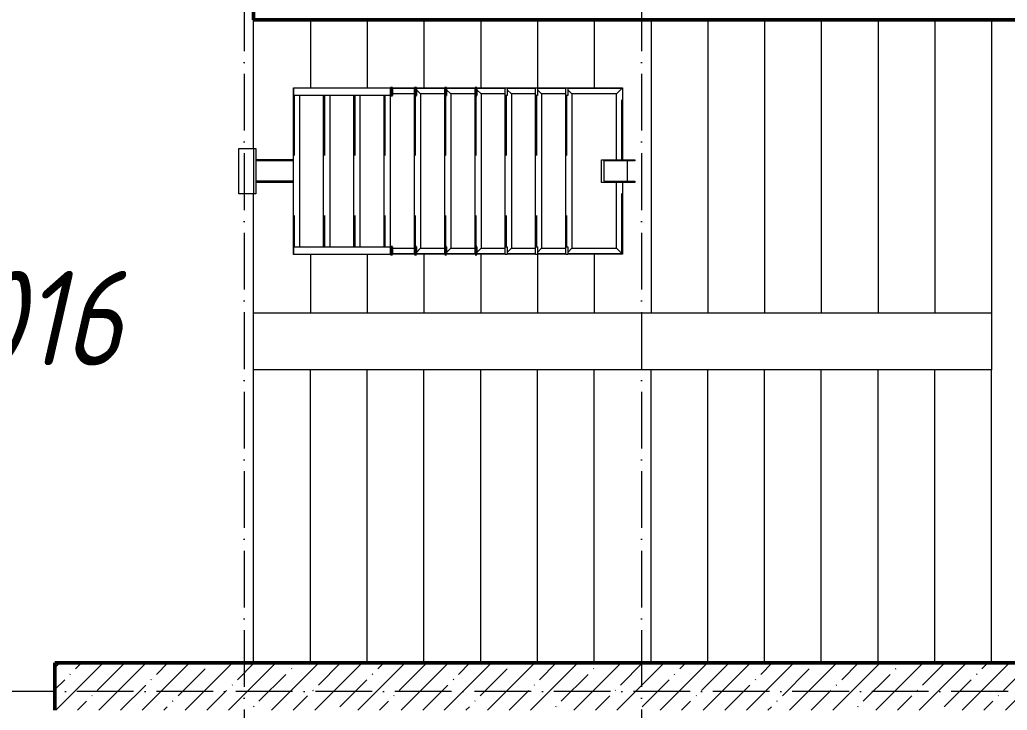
# Model space of a CAD drawing. Header units: millimetres. Extents: x -356862 to 418287, y 0 to 839748.
# Drawn here: x 210193 to 215412, y 514197 to 517847 of the extents above; entities that cross this region are included whole.
import ezdxf

# ---------------------------------------------------------------- set-up
doc = ezdxf.new("R2010")
doc.units = ezdxf.units.MM
doc.linetypes.add('50_200_ШТРИХ_1Т_ш5_п1_п1_', pattern=[700, 500, -100, 0, -100])
doc.linetypes.add('Штрих', pattern=[635, 317.5, -317.5])
for name, color, linetype, lineweight in [('A-FLOR-____-OTLN', 7, 'Continuous', 9), ('A-GENM-____-HDLN', 7, 'Штрих', 9), ('A-GENM-____-MCUT', 7, 'Continuous', 25), ('A-GENM-____-OTLN', 7, 'Continuous', 9), ('A-WALL-____-MCUT-2', 7, 'Continuous', 50), ('A-WALL-____-PATT-1', 7, 'Continuous', 9), ('S-GRID-____-OTLN-1', 7, '50_200_ШТРИХ_1Т_ш5_п1_п1_', 9), ('S-STRS-____-OTLN-1', 7, 'Continuous', 9), ('Марки помещений', 7, 'Continuous', 9)]:
    doc.layers.add(name, color=color, linetype=linetype, lineweight=lineweight)
doc.styles.add('ISOCPEUR_I_2', font='isocpeui.ttf', dxfattribs={"width": 0.85, "height": 2.3})

# ---------------------------------------------------------------- blocks, each defined once
blk = doc.blocks.new('ОМ_Труба_ГОСТ 8639-82 - ОМ_Труба_ГОСТ 8639-82-26350154-АР1_План отверстий 3 этажа в осях 1-64_Ю-ЯЯ')
at = {"layer": 'A-GENM-____-OTLN'}
for p, q in [((9439.1, 57971), (9439.1, 58091)), ((9439.1, 58091), (9614.1, 58091)), ((9614.1, 58085), (9451.2, 58085)), ((9451.2, 58085), (9451.2, 57977)), ((9574, 58085), (9574, 57977)), ((9614.1, 58091), (9614.1, 58085)), ((9614.1, 57971), (9439.1, 57971)), ((9451.2, 57977), (9614.1, 57977)), ((9614.1, 57977), (9614.1, 57971))]:
    blk.add_line(p, q, dxfattribs=at)
blk = doc.blocks.new('ОМ_Уголок_ГОСТ 8509-93 - ОМ_Уголок_ГОСТ 8509-93-26349651-АР1_План отверстий 3 этажа в осях 1-64_Ю-ЯЯ')
at = {"layer": 'A-GENM-____-HDLN'}
for p, q in [((4, -4), (380, -4)), ((500, -4), (876, -4))]:
    blk.add_line(p, q, dxfattribs=at)
at = {"layer": 'A-GENM-____-OTLN'}
for p, q in [((380, 0), (0, 0)), ((32, -32), (0, 0)), ((32, -32), (380, -32)), ((880, 0), (500, 0)), ((500, -32), (848, -32)), ((880, 0), (848, -32))]:
    blk.add_line(p, q, dxfattribs=at)
blk = doc.blocks.new('ОМ_Уголок_ГОСТ 8509-93 - ОМ_Уголок_ГОСТ 8509-93-V149-АР1_План отверстий 3 этажа в осях 1-64_Ю-ЯЯ')
at = {"layer": 'A-GENM-____-HDLN'}
blk.add_line((40, -4), (840, -4), dxfattribs=at)
at = {"layer": 'A-GENM-____-OTLN'}
for p, q in [((32, -32), (10, -10)), ((32, -32), (848, -32)), ((840, 0), (40, 0)), ((870, -10), (848, -32))]:
    blk.add_line(p, q, dxfattribs=at)
blk = doc.blocks.new('ОМ_Уголок_ГОСТ 8509-93 - ОМ_Уголок_ГОСТ 8509-93-19082047-АР1_План отверстий 3 этажа в осях 1-64_Ю-ЯЯ')
at = {"layer": 'A-GENM-____-HDLN'}
blk.add_line((10, -4), (296, -4), dxfattribs=at)
at = {"layer": 'A-GENM-____-OTLN'}
for p, q in [((300, 0), (10, 0)), ((32, -32), (10, -10)), ((32, -32), (268, -32)), ((300, 0), (268, -32))]:
    blk.add_line(p, q, dxfattribs=at)
blk = doc.blocks.new('ОМ_Уголок_ГОСТ 8509-93 - ОМ_Уголок_ГОСТ 8509-93-V150-АР1_План отверстий 3 этажа в осях 1-64_Ю-ЯЯ')
at = {"layer": 'A-GENM-____-HDLN'}
blk.add_line((4, -4), (290, -4), dxfattribs=at)
at = {"layer": 'A-GENM-____-OTLN'}
for p, q in [((290, 0), (0, 0)), ((32, -32), (0, 0)), ((32, -32), (268, -32)), ((290, -10), (268, -32))]:
    blk.add_line(p, q, dxfattribs=at)
blk = doc.blocks.new('ОМ_Уголок_ГОСТ 8509-93 - ОМ_Уголок_ГОСТ 8509-93-V151-АР1_План отверстий 3 этажа в осях 1-64_Ю-ЯЯ')
at = {"layer": 'A-GENM-____-HDLN'}
blk.add_line((10, -4), (160, -4), dxfattribs=at)
at = {"layer": 'A-GENM-____-OTLN'}
for p, q in [((160, 0), (10, 0)), ((32, -32), (10, -10)), ((32, -32), (160, -32))]:
    blk.add_line(p, q, dxfattribs=at)
blk = doc.blocks.new('ОМ_Уголок_ГОСТ 8509-93 - ОМ_Уголок_ГОСТ 8509-93-V152-АР1_План отверстий 3 этажа в осях 1-64_Ю-ЯЯ')
at = {"layer": 'A-GENM-____-HDLN'}
blk.add_line((140, -4), (290, -4), dxfattribs=at)
at = {"layer": 'A-GENM-____-OTLN'}
for p, q in [((290, 0), (140, 0)), ((140, -32), (268, -32)), ((290, -10), (268, -32))]:
    blk.add_line(p, q, dxfattribs=at)
blk = doc.blocks.new('ОМ_Уголок_ГОСТ 8509-93 - ОМ_Уголок_ГОСТ 8509-93-V153-АР1_План отверстий 3 этажа в осях 1-64_Ю-ЯЯ')
at = {"layer": 'A-GENM-____-HDLN'}
blk.add_line((40, -4), (840, -4), dxfattribs=at)
at = {"layer": 'A-GENM-____-OTLN'}
for p, q in [((840, 0), (40, 0)), ((40, -32), (840, -32))]:
    blk.add_line(p, q, dxfattribs=at)
blk = doc.blocks.new('ОМ_Уголок_ГОСТ 8509-93 - ОМ_Уголок_ГОСТ 8509-93-V154-АР1_План отверстий 3 этажа в осях 1-64_Ю-ЯЯ')
at = {"layer": 'A-GENM-____-HDLN'}
blk.add_line((44.3, -4), (160, -4), dxfattribs=at)
at = {"layer": 'A-GENM-____-OTLN'}
for p, q in [((160, 0), (44.3, 0)), ((44.3, -32), (160, -32))]:
    blk.add_line(p, q, dxfattribs=at)
blk = doc.blocks.new('ОМ_Уголок_ГОСТ 8509-93 - ОМ_Уголок_ГОСТ 8509-93-V155-АР1_План отверстий 3 этажа в осях 1-64_Ю-ЯЯ')
at = {"layer": 'A-GENM-____-HDLN'}
blk.add_line((140, -4), (255.7, -4), dxfattribs=at)
at = {"layer": 'A-GENM-____-OTLN'}
for p, q in [((255.7, 0), (140, 0)), ((140, -32), (255.7, -32))]:
    blk.add_line(p, q, dxfattribs=at)
blk = doc.blocks.new('ОМ_Труба_ГОСТ 8639-82 - ОМ_Труба_ГОСТ 8639-82-26527904-АР1_План отверстий 3 этажа в осях 1-64_Ю-ЯЯ')
at = {"layer": 'A-GENM-____-HDLN'}
for p, q in [((7810, 58085), (7611.5, 58085)), ((7810, 57977), (7611.5, 57977))]:
    blk.add_line(p, q, dxfattribs=at)
at = {"layer": 'A-GENM-____-OTLN'}
for p, q in [((7810, 58091), (7611.5, 58091)), ((7810, 57971), (7611.5, 57971))]:
    blk.add_line(p, q, dxfattribs=at)
blk = doc.blocks.new('ОМ_Уголок_ГОСТ 8510-86 - ОМ_Уголок_ГОСТ 8510-86-19082066-АР1_План отверстий 3 этажа в осях 1-64_Ю-ЯЯ')
at = {"layer": 'A-GENM-____-OTLN'}
for p, q in [((0, 0), (0, -90)), ((240, 0), (0, 0)), ((0, -10), (240, -10)), ((240, -90), (240, 0)), ((0, -90), (240, -90))]:
    blk.add_line(p, q, dxfattribs=at)
blk = doc.blocks.new('ОМ_Полоса_Трапеция прямоугольная_Прокат_ГОСТ 103-2006 - ОМ_Полоса_Трапеция прямоугольная_Прокат_ГОСТ 103-2006-19082130-АР1_План отверстий 3 этажа в осях 1-64_Ю-ЯЯ')
at = {"layer": 'A-GENM-____-OTLN'}
for p, q in [((9250, 58471), (9260, 58471)), ((9250, 58431), (9250, 58471)), ((9260, 58471), (9260, 58431)), ((9260, 58431), (9250, 58431))]:
    blk.add_line(p, q, dxfattribs=at)
blk = doc.blocks.new('ОМ_Полоса_Трапеция прямоугольная_Прокат_ГОСТ 103-2006 - ОМ_Полоса_Трапеция прямоугольная_Прокат_ГОСТ 103-2006-V157-АР1_План отверстий 3 этажа в осях 1-64_Ю-ЯЯ')
at = {"layer": 'A-GENM-____-MCUT'}
for p, q in [((8780, 58471), (8770, 58471)), ((8770, 58471), (8770, 58431)), ((8780, 58431), (8780, 58471)), ((8770, 58431), (8780, 58431))]:
    blk.add_line(p, q, dxfattribs=at)
blk = doc.blocks.new('ОМ_Полоса_Трапеция прямоугольная_Прокат_ГОСТ 103-2006 - ОМ_Полоса_Трапеция прямоугольная_Прокат_ГОСТ 103-2006-V158-АР1_План отверстий 3 этажа в осях 1-64_Ю-ЯЯ')
at = {"layer": 'A-GENM-____-MCUT'}
for p, q in [((8620, 58471), (8610, 58471)), ((8610, 58471), (8610, 58431)), ((8620, 58431), (8620, 58471)), ((8610, 58431), (8620, 58431))]:
    blk.add_line(p, q, dxfattribs=at)
blk = doc.blocks.new('ОМ_Полоса_Трапеция прямоугольная_Прокат_ГОСТ 103-2006 - ОМ_Полоса_Трапеция прямоугольная_Прокат_ГОСТ 103-2006-V159-АР1_План отверстий 3 этажа в осях 1-64_Ю-ЯЯ')
at = {"layer": 'A-GENM-____-MCUT'}
for p, q in [((8460, 58471), (8450, 58471)), ((8450, 58471), (8450, 58431)), ((8460, 58431), (8460, 58471)), ((8450, 58431), (8460, 58431))]:
    blk.add_line(p, q, dxfattribs=at)
blk = doc.blocks.new('ОМ_Полоса_Прокат_ГОСТ 103-2006 - ОМ_Полоса_Прокат_ГОСТ 103-2006-19082131-АР1_План отверстий 3 этажа в осях 1-64_Ю-ЯЯ')
at = {"layer": 'A-GENM-____-OTLN'}
for p, q in [((69211.3, 58471), (69210, 58471)), ((69210, 58471), (69210, 58431)), ((69210, 58431), (69211.3, 58431))]:
    blk.add_line(p, q, dxfattribs=at)
blk = doc.blocks.new('ОМ_Полоса_Прокат_ГОСТ 103-2006 - ОМ_Полоса_Прокат_ГОСТ 103-2006-20723456-АР1_План отверстий 3 этажа в осях 1-64_Ю-ЯЯ')
at = {"layer": 'A-GENM-____-MCUT'}
for p, q in [((8334.3, 58471), (8322.8, 58471)), ((8322.8, 58471), (8322.8, 58431)), ((8334.3, 58431), (8334.3, 58471)), ((8322.8, 58431), (8334.3, 58431))]:
    blk.add_line(p, q, dxfattribs=at)
at = {"layer": 'A-GENM-____-OTLN'}
for p, q in [((7811.3, 58431), (7811.3, 58471)), ((7811.3, 58471), (8322.8, 58471)), ((8322.8, 58431), (7811.3, 58431))]:
    blk.add_line(p, q, dxfattribs=at)
blk = doc.blocks.new('ОМ_Полоса_Трапеция прямоугольная_Прокат_ГОСТ 103-2006 - ОМ_Полоса_Трапеция прямоугольная_Прокат_ГОСТ 103-2006-19082170-АР1_План отверстий 3 этажа в осях 1-64_Ю-ЯЯ')
at = {"layer": 'A-GENM-____-OTLN'}
for p, q in [((9250, 57631), (9260, 57631)), ((9250, 57591), (9250, 57631)), ((9260, 57631), (9260, 57591)), ((9260, 57591), (9250, 57591))]:
    blk.add_line(p, q, dxfattribs=at)
blk = doc.blocks.new('ОМ_Полоса_Трапеция прямоугольная_Прокат_ГОСТ 103-2006 - ОМ_Полоса_Трапеция прямоугольная_Прокат_ГОСТ 103-2006-V160-АР1_План отверстий 3 этажа в осях 1-64_Ю-ЯЯ')
at = {"layer": 'A-GENM-____-MCUT'}
for p, q in [((8780, 57631), (8770, 57631)), ((8770, 57631), (8770, 57591)), ((8780, 57591), (8780, 57631)), ((8770, 57591), (8780, 57591))]:
    blk.add_line(p, q, dxfattribs=at)
blk = doc.blocks.new('ОМ_Полоса_Трапеция прямоугольная_Прокат_ГОСТ 103-2006 - ОМ_Полоса_Трапеция прямоугольная_Прокат_ГОСТ 103-2006-V161-АР1_План отверстий 3 этажа в осях 1-64_Ю-ЯЯ')
at = {"layer": 'A-GENM-____-MCUT'}
for p, q in [((8620, 57631), (8610, 57631)), ((8610, 57631), (8610, 57591)), ((8620, 57591), (8620, 57631)), ((8610, 57591), (8620, 57591))]:
    blk.add_line(p, q, dxfattribs=at)
blk = doc.blocks.new('ОМ_Полоса_Трапеция прямоугольная_Прокат_ГОСТ 103-2006 - ОМ_Полоса_Трапеция прямоугольная_Прокат_ГОСТ 103-2006-V162-АР1_План отверстий 3 этажа в осях 1-64_Ю-ЯЯ')
at = {"layer": 'A-GENM-____-MCUT'}
for p, q in [((8460, 57631), (8450, 57631)), ((8450, 57631), (8450, 57591)), ((8460, 57591), (8460, 57631)), ((8450, 57591), (8460, 57591))]:
    blk.add_line(p, q, dxfattribs=at)
blk = doc.blocks.new('ОМ_Полоса_Прокат_ГОСТ 103-2006 - ОМ_Полоса_Прокат_ГОСТ 103-2006-19082171-АР1_План отверстий 3 этажа в осях 1-64_Ю-ЯЯ')
at = {"layer": 'A-GENM-____-OTLN'}
for p, q in [((98800, 49942.4), (98800, 49941)), ((98840, 49941), (98840, 49942.4)), ((98800, 49941), (98840, 49941))]:
    blk.add_line(p, q, dxfattribs=at)
blk = doc.blocks.new('ОМ_Полоса_Прокат_ГОСТ 103-2006 - ОМ_Полоса_Прокат_ГОСТ 103-2006-20723498-АР1_План отверстий 3 этажа в осях 1-64_Ю-ЯЯ')
at = {"layer": 'A-GENM-____-MCUT'}
for p, q in [((8334.3, 57631), (8322.8, 57631)), ((8322.8, 57631), (8322.8, 57591)), ((8334.3, 57591), (8334.3, 57631)), ((8322.8, 57591), (8334.3, 57591))]:
    blk.add_line(p, q, dxfattribs=at)
at = {"layer": 'A-GENM-____-OTLN'}
for p, q in [((7811.3, 57591), (7811.3, 57631)), ((7811.3, 57631), (8322.8, 57631)), ((8322.8, 57591), (7811.3, 57591))]:
    blk.add_line(p, q, dxfattribs=at)

msp = doc.modelspace()

# ---------------------------------------------------------------- hatches: boundary and pattern name
at = {"layer": 'A-WALL-____-PATT-1'}
h = msp.add_hatch(dxfattribs=at)
h.set_pattern_fill('FP_12', color=256, style=0, pattern_type=2)
h.set_pattern_definition([(45, (142429.06, 459015.94), (-114.04925, 114.04925), []), (45, (142543.1, 459015.94), (-114.04925, 114.04925), [201.612, -40.322, 3.353, -36.97])])
h.paths.add_polyline_path([(216879.0567, 514196.983), (216879.0567, 514446.983), (210379.0567, 514446.983), (210379.0567, 514196.983), (216829.0567, 514196.983)], flags=0)

# ---------------------------------------------------------------- linework, layer by layer
at = {"layer": 'A-FLOR-____-OTLN'}
for p, q in [((211429.0567, 517166.983), (211429.0567, 517846.983)), ((211429.0567, 514446.983), (211429.0567, 516926.983))]:
    msp.add_line(p, q, dxfattribs=at)
at = {"layer": 'A-WALL-____-MCUT-2'}
for p, q in [((211429.0567, 518096.983), (211429.0567, 517846.983)), ((211429.0567, 517846.983), (216879.0567, 517846.983)), ((216879.0567, 514446.983), (210379.0567, 514446.983)), ((210379.0567, 514446.983), (210379.0567, 514196.983))]:
    msp.add_line(p, q, dxfattribs=at)
at = {"layer": 'S-GRID-____-OTLN-1', "color": 251, "ltscale": 0.6, "true_color": 0x636466}
for p, q in [((211379.0567, 549908.7924), (211379.0567, 511907.5288)), ((213479.0567, 549908.7924), (213479.0567, 498996.983)), ((246503.4633, 514296.983), (137760.2865, 514296.983))]:
    msp.add_line(p, q, dxfattribs=at)
at = {"layer": 'S-STRS-____-OTLN-1'}
for p, q in [((211729.0567, 517846.983), (211729.0567, 517486.983)), ((211729.0567, 517846.983), (211729.0567, 517486.983)), ((212029.0567, 517846.983), (212029.0567, 517486.983)), ((212029.0567, 517846.983), (212029.0567, 517486.983)), ((212329.0567, 517846.983), (212329.0567, 517486.983)), ((212329.0567, 517846.983), (212329.0567, 517486.983)), ((212629.0567, 517846.983), (212629.0567, 517486.983)), ((212629.0567, 517846.983), (212629.0567, 517486.983)), ((212929.0567, 517846.983), (212929.0567, 517486.983)), ((212929.0567, 517846.983), (212929.0567, 517486.983)), ((213229.0567, 517846.983), (213229.0567, 517486.983)), ((213229.0567, 517846.983), (213229.0567, 517486.983)), ((213529.0567, 517846.983), (213529.0567, 516296.983)), ((213529.0567, 517846.983), (213529.0567, 516296.983)), ((213829.0567, 517846.983), (213829.0567, 516296.983)), ((213829.0567, 517846.983), (213829.0567, 516296.983)), ((214129.0567, 517846.983), (214129.0567, 516296.983)), ((214129.0567, 517846.983), (214129.0567, 516296.983)), ((214429.0567, 517846.983), (214429.0567, 516296.983)), ((214429.0567, 517846.983), (214429.0567, 516296.983)), ((214729.0567, 517846.983), (214729.0567, 516296.983)), ((214729.0567, 517846.983), (214729.0567, 516296.983)), ((215029.0567, 517846.983), (215029.0567, 516296.983)), ((215029.0567, 517846.983), (215029.0567, 516296.983)), ((215329.0567, 517846.983), (215329.0567, 516296.983)), ((215329.0567, 517846.983), (215329.0567, 516296.983)), ((211729.0567, 516606.983), (211729.0567, 516296.983)), ((211729.0567, 516606.983), (211729.0567, 516296.983)), ((212029.0567, 516606.983), (212029.0567, 516296.983)), ((212029.0567, 516606.983), (212029.0567, 516296.983)), ((212329.0567, 516606.983), (212329.0567, 516296.983)), ((212329.0567, 516606.983), (212329.0567, 516296.983)), ((212629.0567, 516606.983), (212629.0567, 516296.983)), ((212629.0567, 516606.983), (212629.0567, 516296.983)), ((212929.0567, 516606.983), (212929.0567, 516296.983)), ((212929.0567, 516606.983), (212929.0567, 516296.983)), ((213229.0567, 516606.983), (213229.0567, 516296.983)), ((213229.0567, 516606.983), (213229.0567, 516296.983)), ((211429.0567, 516296.983), (211729.0567, 516296.983)), ((211729.0567, 516296.983), (212029.0567, 516296.983)), ((212029.0567, 516296.983), (212329.0567, 516296.983)), ((212329.0567, 516296.983), (212629.0567, 516296.983)), ((212629.0567, 516296.983), (212929.0567, 516296.983)), ((212929.0567, 516296.983), (213229.0567, 516296.983)), ((213229.0567, 516296.983), (213529.0567, 516296.983)), ((213529.0567, 516296.983), (213829.0567, 516296.983)), ((213829.0567, 516296.983), (214129.0567, 516296.983)), ((214129.0567, 516296.983), (214429.0567, 516296.983)), ((214429.0567, 516296.983), (214729.0567, 516296.983)), ((214729.0567, 516296.983), (215029.0567, 516296.983)), ((215029.0567, 516296.983), (215329.0567, 516296.983)), ((215329.0567, 516296.983), (215329.0567, 515996.983)), ((211429.0567, 514446.983), (211429.0567, 515996.983)), ((211729.0567, 515996.983), (211429.0567, 515996.983)), ((212029.0567, 515996.983), (211729.0567, 515996.983)), ((211729.0567, 514446.983), (211729.0567, 515996.983)), ((211729.0567, 514446.983), (211729.0567, 515996.983)), ((212329.0567, 515996.983), (212029.0567, 515996.983)), ((212029.0567, 514446.983), (212029.0567, 515996.983)), ((212029.0567, 514446.983), (212029.0567, 515996.983)), ((212629.0567, 515996.983), (212329.0567, 515996.983)), ((212329.0567, 514446.983), (212329.0567, 515996.983)), ((212329.0567, 514446.983), (212329.0567, 515996.983)), ((212929.0567, 515996.983), (212629.0567, 515996.983)), ((212629.0567, 514446.983), (212629.0567, 515996.983)), ((212629.0567, 514446.983), (212629.0567, 515996.983)), ((213229.0567, 515996.983), (212929.0567, 515996.983)), ((212929.0567, 514446.983), (212929.0567, 515996.983)), ((212929.0567, 514446.983), (212929.0567, 515996.983)), ((213529.0567, 515996.983), (213229.0567, 515996.983)), ((213229.0567, 514446.983), (213229.0567, 515996.983)), ((213229.0567, 514446.983), (213229.0567, 515996.983)), ((213829.0567, 515996.983), (213529.0567, 515996.983)), ((213529.0567, 514446.983), (213529.0567, 515996.983)), ((213529.0567, 514446.983), (213529.0567, 515996.983)), ((214129.0567, 515996.983), (213829.0567, 515996.983)), ((213829.0567, 514446.983), (213829.0567, 515996.983)), ((213829.0567, 514446.983), (213829.0567, 515996.983)), ((214429.0567, 515996.983), (214129.0567, 515996.983)), ((214129.0567, 514446.983), (214129.0567, 515996.983)), ((214129.0567, 514446.983), (214129.0567, 515996.983)), ((214729.0567, 515996.983), (214429.0567, 515996.983)), ((214429.0567, 514446.983), (214429.0567, 515996.983)), ((214429.0567, 514446.983), (214429.0567, 515996.983)), ((215029.0567, 515996.983), (214729.0567, 515996.983)), ((214729.0567, 514446.983), (214729.0567, 515996.983)), ((214729.0567, 514446.983), (214729.0567, 515996.983)), ((215329.0567, 515996.983), (215029.0567, 515996.983)), ((215029.0567, 514446.983), (215029.0567, 515996.983)), ((215029.0567, 514446.983), (215029.0567, 515996.983)), ((215329.0567, 514446.983), (215329.0567, 515996.983)), ((215329.0567, 514446.983), (215329.0567, 515996.983))]:
    msp.add_line(p, q, dxfattribs=at)

# ---------------------------------------------------------------- block references
at = {"layer": 'A-GENM-____-OTLN'}
for name, p in [('ОМ_Полоса_Прокат_ГОСТ 103-2006 - ОМ_Полоса_Прокат_ГОСТ 103-2006-19082131-АР1_План отверстий 3 этажа в осях 1-64_Ю-ЯЯ', (142429.0567, 459015.941)), ('ОМ_Полоса_Прокат_ГОСТ 103-2006 - ОМ_Полоса_Прокат_ГОСТ 103-2006-20723456-АР1_План отверстий 3 этажа в осях 1-64_Ю-ЯЯ', (203829.0567, 459015.941)), ('ОМ_Полоса_Трапеция прямоугольная_Прокат_ГОСТ 103-2006 - ОМ_Полоса_Трапеция прямоугольная_Прокат_ГОСТ 103-2006-V159-АР1_План отверстий 3 этажа в осях 1-64_Ю-ЯЯ', (203829.0567, 459015.941)), ('ОМ_Полоса_Трапеция прямоугольная_Прокат_ГОСТ 103-2006 - ОМ_Полоса_Трапеция прямоугольная_Прокат_ГОСТ 103-2006-V158-АР1_План отверстий 3 этажа в осях 1-64_Ю-ЯЯ', (203829.0567, 459015.941)), ('ОМ_Полоса_Трапеция прямоугольная_Прокат_ГОСТ 103-2006 - ОМ_Полоса_Трапеция прямоугольная_Прокат_ГОСТ 103-2006-V157-АР1_План отверстий 3 этажа в осях 1-64_Ю-ЯЯ', (203829.0567, 459015.941)), ('ОМ_Полоса_Трапеция прямоугольная_Прокат_ГОСТ 103-2006 - ОМ_Полоса_Трапеция прямоугольная_Прокат_ГОСТ 103-2006-19082130-АР1_План отверстий 3 этажа в осях 1-64_Ю-ЯЯ', (203509.0567, 459015.941)), ('ОМ_Полоса_Трапеция прямоугольная_Прокат_ГОСТ 103-2006 - ОМ_Полоса_Трапеция прямоугольная_Прокат_ГОСТ 103-2006-19082130-АР1_План отверстий 3 этажа в осях 1-64_Ю-ЯЯ', (203669.0567, 459015.941)), ('ОМ_Полоса_Трапеция прямоугольная_Прокат_ГОСТ 103-2006 - ОМ_Полоса_Трапеция прямоугольная_Прокат_ГОСТ 103-2006-19082130-АР1_План отверстий 3 этажа в осях 1-64_Ю-ЯЯ', (203829.0567, 459015.941)), ('ОМ_Труба_ГОСТ 8639-82 - ОМ_Труба_ГОСТ 8639-82-26527904-АР1_План отверстий 3 этажа в осях 1-64_Ю-ЯЯ', (203829.0567, 459015.941)), ('ОМ_Труба_ГОСТ 8639-82 - ОМ_Труба_ГОСТ 8639-82-26350154-АР1_План отверстий 3 этажа в осях 1-64_Ю-ЯЯ', (203829.0567, 459015.941)), ('ОМ_Полоса_Прокат_ГОСТ 103-2006 - ОМ_Полоса_Прокат_ГОСТ 103-2006-20723498-АР1_План отверстий 3 этажа в осях 1-64_Ю-ЯЯ', (203829.0567, 459015.941)), ('ОМ_Полоса_Трапеция прямоугольная_Прокат_ГОСТ 103-2006 - ОМ_Полоса_Трапеция прямоугольная_Прокат_ГОСТ 103-2006-V162-АР1_План отверстий 3 этажа в осях 1-64_Ю-ЯЯ', (203829.0567, 459015.941)), ('ОМ_Полоса_Трапеция прямоугольная_Прокат_ГОСТ 103-2006 - ОМ_Полоса_Трапеция прямоугольная_Прокат_ГОСТ 103-2006-V161-АР1_План отверстий 3 этажа в осях 1-64_Ю-ЯЯ', (203829.0567, 459015.941)), ('ОМ_Полоса_Трапеция прямоугольная_Прокат_ГОСТ 103-2006 - ОМ_Полоса_Трапеция прямоугольная_Прокат_ГОСТ 103-2006-V160-АР1_План отверстий 3 этажа в осях 1-64_Ю-ЯЯ', (203829.0567, 459015.941)), ('ОМ_Полоса_Трапеция прямоугольная_Прокат_ГОСТ 103-2006 - ОМ_Полоса_Трапеция прямоугольная_Прокат_ГОСТ 103-2006-19082170-АР1_План отверстий 3 этажа в осях 1-64_Ю-ЯЯ', (203509.0567, 459015.941)), ('ОМ_Полоса_Трапеция прямоугольная_Прокат_ГОСТ 103-2006 - ОМ_Полоса_Трапеция прямоугольная_Прокат_ГОСТ 103-2006-19082170-АР1_План отверстий 3 этажа в осях 1-64_Ю-ЯЯ', (203669.0567, 459015.941)), ('ОМ_Полоса_Трапеция прямоугольная_Прокат_ГОСТ 103-2006 - ОМ_Полоса_Трапеция прямоугольная_Прокат_ГОСТ 103-2006-19082170-АР1_План отверстий 3 этажа в осях 1-64_Ю-ЯЯ', (203829.0567, 459015.941))]:
    msp.add_blockref(name, p, dxfattribs=at)
at = {"layer": 'A-GENM-____-OTLN', "extrusion": (0, 0, -1)}
for name, p in [('ОМ_Уголок_ГОСТ 8509-93 - ОМ_Уголок_ГОСТ 8509-93-V155-АР1_План отверстий 3 этажа в осях 1-64_Ю-ЯЯ', (-212419.0567, 517486.983)), ('ОМ_Уголок_ГОСТ 8509-93 - ОМ_Уголок_ГОСТ 8509-93-V152-АР1_План отверстий 3 этажа в осях 1-64_Ю-ЯЯ', (-212579.0567, 517486.983)), ('ОМ_Уголок_ГОСТ 8509-93 - ОМ_Уголок_ГОСТ 8509-93-V152-АР1_План отверстий 3 этажа в осях 1-64_Ю-ЯЯ', (-212739.0567, 517486.983)), ('ОМ_Уголок_ГОСТ 8509-93 - ОМ_Уголок_ГОСТ 8509-93-V152-АР1_План отверстий 3 этажа в осях 1-64_Ю-ЯЯ', (-212899.0567, 517486.983)), ('ОМ_Уголок_ГОСТ 8509-93 - ОМ_Уголок_ГОСТ 8509-93-V152-АР1_План отверстий 3 этажа в осях 1-64_Ю-ЯЯ', (-213059.0567, 517486.983)), ('ОМ_Уголок_ГОСТ 8509-93 - ОМ_Уголок_ГОСТ 8509-93-V152-АР1_План отверстий 3 этажа в осях 1-64_Ю-ЯЯ', (-213219.0567, 517486.983)), ('ОМ_Уголок_ГОСТ 8509-93 - ОМ_Уголок_ГОСТ 8509-93-V150-АР1_План отверстий 3 этажа в осях 1-64_Ю-ЯЯ', (-213379.0567, 517486.983))]:
    msp.add_blockref(name, p, dxfattribs=at)
for name, p, rotation in [('ОМ_Уголок_ГОСТ 8509-93 - ОМ_Уголок_ГОСТ 8509-93-V149-АР1_План отверстий 3 этажа в осях 1-64_Ю-ЯЯ', (-212279.0567, 517486.983), 269.9999999999989), ('ОМ_Уголок_ГОСТ 8509-93 - ОМ_Уголок_ГОСТ 8509-93-V149-АР1_План отверстий 3 этажа в осях 1-64_Ю-ЯЯ', (-212439.0567, 517486.983), 269.9999999999989), ('ОМ_Уголок_ГОСТ 8509-93 - ОМ_Уголок_ГОСТ 8509-93-V149-АР1_План отверстий 3 этажа в осях 1-64_Ю-ЯЯ', (-212599.0567, 517486.983), 269.9999999999989), ('ОМ_Уголок_ГОСТ 8509-93 - ОМ_Уголок_ГОСТ 8509-93-V149-АР1_План отверстий 3 этажа в осях 1-64_Ю-ЯЯ', (-212759.0567, 517486.983), 269.9999999999989), ('ОМ_Уголок_ГОСТ 8509-93 - ОМ_Уголок_ГОСТ 8509-93-V149-АР1_План отверстий 3 этажа в осях 1-64_Ю-ЯЯ', (-212919.0567, 517486.983), 269.9999999999989), ('ОМ_Уголок_ГОСТ 8509-93 - ОМ_Уголок_ГОСТ 8509-93-V149-АР1_План отверстий 3 этажа в осях 1-64_Ю-ЯЯ', (-213079.0567, 517486.983), 269.9999999999989), ('ОМ_Уголок_ГОСТ 8509-93 - ОМ_Уголок_ГОСТ 8509-93-26349651-АР1_План отверстий 3 этажа в осях 1-64_Ю-ЯЯ', (-213379.0567, 516606.983), 89.99999999999908), ('ОМ_Уголок_ГОСТ 8509-93 - ОМ_Уголок_ГОСТ 8509-93-V153-АР1_План отверстий 3 этажа в осях 1-64_Ю-ЯЯ', (-211639.0567, 517486.983), 269.9999999999989), ('ОМ_Уголок_ГОСТ 8509-93 - ОМ_Уголок_ГОСТ 8509-93-V153-АР1_План отверстий 3 этажа в осях 1-64_Ю-ЯЯ', (-211799.0567, 517486.983), 269.9999999999989), ('ОМ_Уголок_ГОСТ 8509-93 - ОМ_Уголок_ГОСТ 8509-93-V153-АР1_План отверстий 3 этажа в осях 1-64_Ю-ЯЯ', (-211959.0567, 517486.983), 269.9999999999989), ('ОМ_Уголок_ГОСТ 8509-93 - ОМ_Уголок_ГОСТ 8509-93-V153-АР1_План отверстий 3 этажа в осях 1-64_Ю-ЯЯ', (-212119.0567, 517486.983), 269.9999999999989), ('ОМ_Уголок_ГОСТ 8510-86 - ОМ_Уголок_ГОСТ 8510-86-19082066-АР1_План отверстий 3 этажа в осях 1-64_Ю-ЯЯ', (-211440.546, 516926.983), 89.99999999999918), ('ОМ_Уголок_ГОСТ 8509-93 - ОМ_Уголок_ГОСТ 8509-93-V154-АР1_План отверстий 3 этажа в осях 1-64_Ю-ЯЯ', (-212119.0567, 516606.983), 180), ('ОМ_Уголок_ГОСТ 8509-93 - ОМ_Уголок_ГОСТ 8509-93-V151-АР1_План отверстий 3 этажа в осях 1-64_Ю-ЯЯ', (-212279.0567, 516606.983), 180), ('ОМ_Уголок_ГОСТ 8509-93 - ОМ_Уголок_ГОСТ 8509-93-V151-АР1_План отверстий 3 этажа в осях 1-64_Ю-ЯЯ', (-212439.0567, 516606.983), 180), ('ОМ_Уголок_ГОСТ 8509-93 - ОМ_Уголок_ГОСТ 8509-93-V151-АР1_План отверстий 3 этажа в осях 1-64_Ю-ЯЯ', (-212599.0567, 516606.983), 180), ('ОМ_Уголок_ГОСТ 8509-93 - ОМ_Уголок_ГОСТ 8509-93-V151-АР1_План отверстий 3 этажа в осях 1-64_Ю-ЯЯ', (-212759.0567, 516606.983), 180), ('ОМ_Уголок_ГОСТ 8509-93 - ОМ_Уголок_ГОСТ 8509-93-V151-АР1_План отверстий 3 этажа в осях 1-64_Ю-ЯЯ', (-212919.0567, 516606.983), 180), ('ОМ_Уголок_ГОСТ 8509-93 - ОМ_Уголок_ГОСТ 8509-93-19082047-АР1_План отверстий 3 этажа в осях 1-64_Ю-ЯЯ', (-213079.0567, 516606.983), 180)]:
    msp.add_blockref(name, p, dxfattribs=dict(at, rotation=rotation))
at = {"layer": 'A-GENM-____-OTLN', "rotation": 270.0000000000001}
msp.add_blockref('ОМ_Полоса_Прокат_ГОСТ 103-2006 - ОМ_Полоса_Прокат_ГОСТ 103-2006-19082171-АР1_План отверстий 3 этажа в осях 1-64_Ю-ЯЯ', (161698.0148, 615446.983), dxfattribs=at)

# ---------------------------------------------------------------- texts
at = {"layer": 'Марки помещений', "insert": (209496.2862, 516519.5612), "char_height": 500, "width": 737.5525, "attachment_point": 1, "style": 'ISOCPEUR_I_2'}
msp.add_mtext('3.016', dxfattribs=at)

doc.saveas('drawing.dxf')
